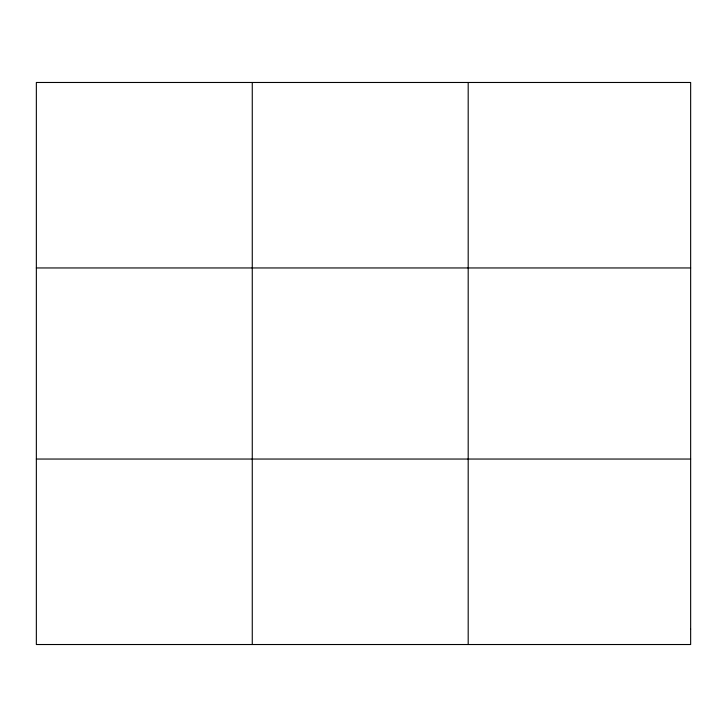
<?xml version="1.0" encoding="UTF-8"?>
<svg xmlns="http://www.w3.org/2000/svg" width="727" height="727" viewBox="0 0 727 727"><rect width="100%" height="100%" fill="white"/><g stroke="black" fill="none" stroke-linecap="round" stroke-linejoin="round"><path stroke-width="1.09" d="M252.269 644.522L252.269 82.478M468.188 644.522L468.188 82.478M36.35 267.954L690.65 267.954M36.35 459.046L690.65 459.046M690.65 629.064L690.65 644.522L36.35 644.522L36.35 82.478L690.65 82.478L690.65 629.064"/></g></svg>
